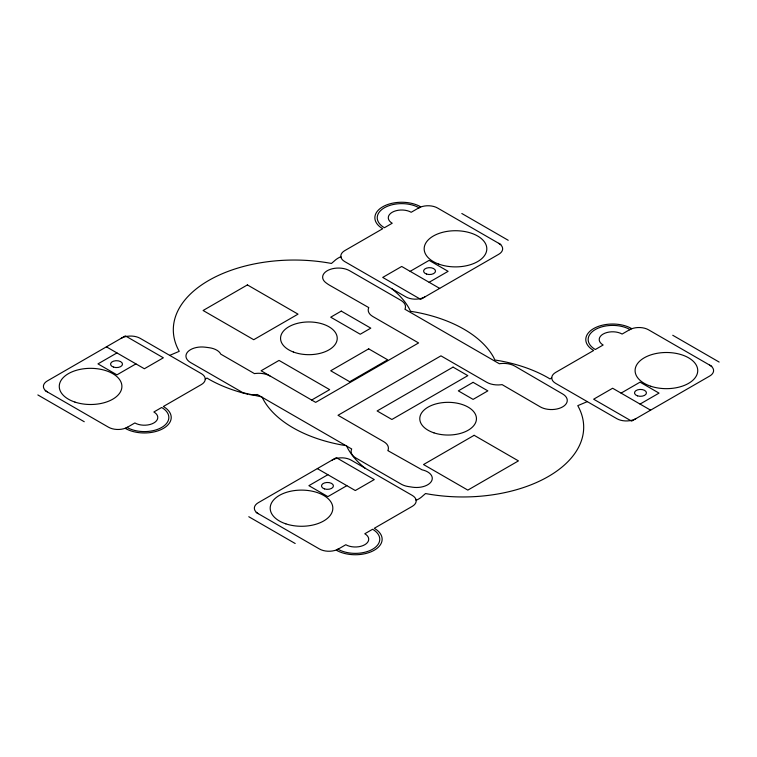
<?xml version="1.0" encoding="UTF-8"?>
<svg xmlns="http://www.w3.org/2000/svg" width="757" height="757" viewBox="0 0 757 757"><rect width="100%" height="100%" fill="white"/><g stroke="black" fill="none" stroke-linecap="round" stroke-linejoin="round"><path stroke-width="1.14" d="M116.947 352.923L97.965 363.89L116.947 374.847L135.929 363.89M169.7 355.374L179.229 351.343A120.808 69.748 0 0 1 208.705 280.469A120.808 69.748 0 0 1 331.462 263.455L334.386 260.928A26.845 15.5 0 0 1 339.391 257.408L340.896 256.699L340.981 257.323M410.143 271.337L429.124 260.37L448.106 271.337L429.124 282.295M311.733 399.999L329.664 389.647L279.04 360.417L261.108 370.769L315.66 402.364L418.593 342.94L372.822 316.511A15.812 9.131 0 0 1 368.498 308.279L368.782 307.607L329.39 285.115A49.243 28.435 0 0 1 325.33 282.276A15.812 9.131 0 0 1 328.387 270.135A15.812 9.131 0 0 1 349.62 270.722L400.879 300.321A15.812 9.131 0 0 1 405.203 308.553L404.91 309.225L499.346 363.748L500.538 363.578A15.812 9.131 0 0 1 514.826 366.104L562.688 394A15.812 9.131 0 0 1 562.593 406.906A15.812 9.131 0 0 1 540.233 406.85L502.08 384.613L500.983 384.774A15.812 9.131 0 0 1 486.723 382.276L440.953 355.847L338.019 415.281L383.79 441.7A15.812 9.131 0 0 1 388.114 449.942L387.83 450.614L421.99 469.804A15.812 9.131 0 0 1 431.537 481.121A15.812 9.131 0 0 1 412.433 487.186L408.439 486.571A15.812 9.131 0 0 1 401.295 484.206L355.733 457.9A15.812 9.131 0 0 1 351.409 449.667L351.702 448.996L346.668 446.091M327.876 474.705L308.894 485.663L327.876 496.63L346.857 485.663M587.3 401.626L577.771 405.657A120.808 69.748 0 0 1 548.295 476.532A120.808 69.748 0 0 1 425.538 493.545L422.614 496.072A26.845 15.5 0 0 1 417.609 499.592L416.104 500.301L416.019 499.677M621.071 393.11L640.053 382.153L659.035 393.11L640.053 404.077M249.573 394.586L249.933 394.634A15.812 9.131 0 0 0 256.103 394.634L257.257 394.473L261.439 396.876M269.889 375.945A15.812 9.131 0 0 0 255.62 373.447L254.466 373.617L220.77 354.134A15.812 9.131 0 0 0 208.979 347.671L205.204 347.189A15.812 9.131 0 0 0 187.906 351.693A15.812 9.131 0 0 0 190.575 362.546L242.988 392.741L262.102 396.99L263.606 400.056A120.808 69.748 0 0 0 341.17 444.832L346.479 445.703L347.974 448.769A120.77 69.72 0 0 0 365.12 468.195M461.817 213.493L508.221 240.281M672.746 335.266L719.15 362.064M500.841 244.539L437.555 208.014A13.427 7.75 0 0 0 418.574 208.014M711.769 366.322L648.494 329.787A13.427 7.75 0 0 0 629.502 329.787M439.666 288.379L401.702 266.464L382.72 277.422L420.684 299.346L498.731 254.286A13.427 7.75 0 0 0 498.731 243.328M650.594 410.162L612.631 388.246L593.649 399.204L631.612 421.119L709.659 376.068A13.427 7.75 0 0 0 709.659 365.101M262.291 397.378L345.807 445.589M106.406 346.838L144.369 368.754L163.351 357.796L125.388 335.881L47.341 380.932A13.427 7.75 0 0 0 47.341 391.899M317.334 468.621L355.298 490.536L374.28 479.578L336.316 457.654L258.269 502.714A13.427 7.75 0 0 0 258.269 513.672M45.231 390.678L108.506 427.213A13.427 7.75 0 0 0 127.498 427.213M256.159 512.461L319.445 548.986A13.427 7.75 0 0 0 338.426 548.986M37.85 394.936L84.254 421.734M248.779 516.719L295.183 543.507M551.749 377.894L549.998 378.954L548.295 377.894A120.808 69.748 0 0 0 500.207 360.871L494.898 360.01L493.394 356.944A120.808 69.748 0 0 0 415.83 312.168L410.521 311.297L409.026 308.231A120.77 69.72 0 0 0 391.88 288.805M205.251 379.106L207.002 378.046L208.705 379.106A120.808 69.748 0 0 0 247.899 394.227M338 549.232A24.461 14.118 0 0 0 372.595 549.232A24.461 14.118 0 0 0 372.595 529.266L364.789 533.77A13.427 7.75 0 0 1 364.789 544.728A13.427 7.75 0 0 1 345.807 544.728L336.316 550.207A26.845 15.5 0 0 0 374.28 550.207A26.845 15.5 0 0 0 374.28 528.291L412.253 506.367A13.427 7.75 0 0 0 412.253 495.409L351.078 460.095A13.427 7.75 0 0 0 332.096 460.095M127.072 427.459A24.461 14.118 0 0 0 161.667 427.459A24.461 14.118 0 0 0 161.667 407.484L153.86 411.988A13.427 7.75 0 0 1 153.86 422.945A13.427 7.75 0 0 1 134.878 422.945L125.388 428.434A26.845 15.5 0 0 0 163.351 428.434A26.845 15.5 0 0 0 163.351 406.509L201.324 384.584A13.427 7.75 0 0 0 201.324 373.627L140.149 338.313A13.427 7.75 0 0 0 121.167 338.313M629.928 329.541A24.461 14.118 0 0 0 595.333 329.541A24.461 14.118 0 0 0 595.333 349.516L603.14 345.012A13.427 7.75 0 0 1 603.14 334.055A13.427 7.75 0 0 1 622.122 334.055L631.612 328.566A26.845 15.5 0 0 0 593.649 328.566A26.845 15.5 0 0 0 593.649 350.491L555.676 372.416A13.427 7.75 0 0 0 555.676 383.373L616.851 418.687A13.427 7.75 0 0 0 635.833 418.687M419 207.768A24.461 14.118 0 0 0 384.405 207.768A24.461 14.118 0 0 0 384.405 227.734L392.211 223.23A13.427 7.75 0 0 1 392.211 212.272A13.427 7.75 0 0 1 411.193 212.272L420.684 206.793A26.845 15.5 0 0 0 382.72 206.793A26.845 15.5 0 0 0 382.72 228.709L344.747 250.633A13.427 7.75 0 0 0 344.747 261.591L405.922 296.905A13.427 7.75 0 0 0 424.904 296.905M247.397 284.916L203.103 310.493L253.727 339.713L298.021 314.146L247.397 284.916M341.265 311.099L330.714 317.192L360.247 334.234L370.798 328.15L341.265 311.099M368.687 348.854L330.714 370.769L349.706 381.727L387.669 359.812L368.687 348.854M453.055 367.117L377.118 410.956L391.889 419.482L467.826 375.642L453.055 367.117M473.097 382.342L458.326 390.867L473.097 399.393L487.858 390.867L473.097 382.342M474.147 435.313L423.523 464.543L467.826 490.11L518.441 460.89L474.147 435.313M324.469 488.89A5.961 3.444 0 0 0 333.421 485.909A5.961 3.444 0 0 0 324.469 482.928A5.961 3.444 0 0 0 324.469 488.89M285.853 523.853A31.321 18.083 0 0 0 332.834 508.193A31.321 18.083 0 0 0 285.853 492.533A31.321 18.083 0 0 0 285.853 523.853M113.541 367.117A5.961 3.444 0 0 0 122.492 364.126A5.961 3.444 0 0 0 113.541 361.146A5.961 3.444 0 0 0 113.541 367.117M74.924 402.081A31.321 18.083 0 0 0 121.905 386.42A31.321 18.083 0 0 0 74.924 370.76A31.321 18.083 0 0 0 74.924 402.081M637.489 395.854A5.961 3.444 0 0 0 646.44 392.874A5.961 3.444 0 0 0 637.489 389.883A5.961 3.444 0 0 0 637.489 395.854M650.755 386.24A31.321 18.083 0 0 0 697.736 370.58A31.321 18.083 0 0 0 650.755 354.919A31.321 18.083 0 0 0 650.755 386.24M426.56 274.072A5.961 3.444 0 0 0 435.512 271.091A5.961 3.444 0 0 0 426.56 268.11A5.961 3.444 0 0 0 426.56 274.072M438.663 264.061A31.321 18.083 0 0 0 486.779 249.592A31.321 18.083 0 0 0 441.028 232.768A31.321 18.083 0 0 0 438.663 264.061M433.941 432.853A28.34 16.361 0 0 0 476.446 418.687A28.34 16.361 0 0 0 433.941 404.522A28.34 16.361 0 0 0 433.941 432.853M293.366 352.005A28.34 16.361 0 0 0 337.187 339.231A28.34 16.361 0 0 0 296.119 323.712A28.34 16.361 0 0 0 293.366 352.005"/></g></svg>
